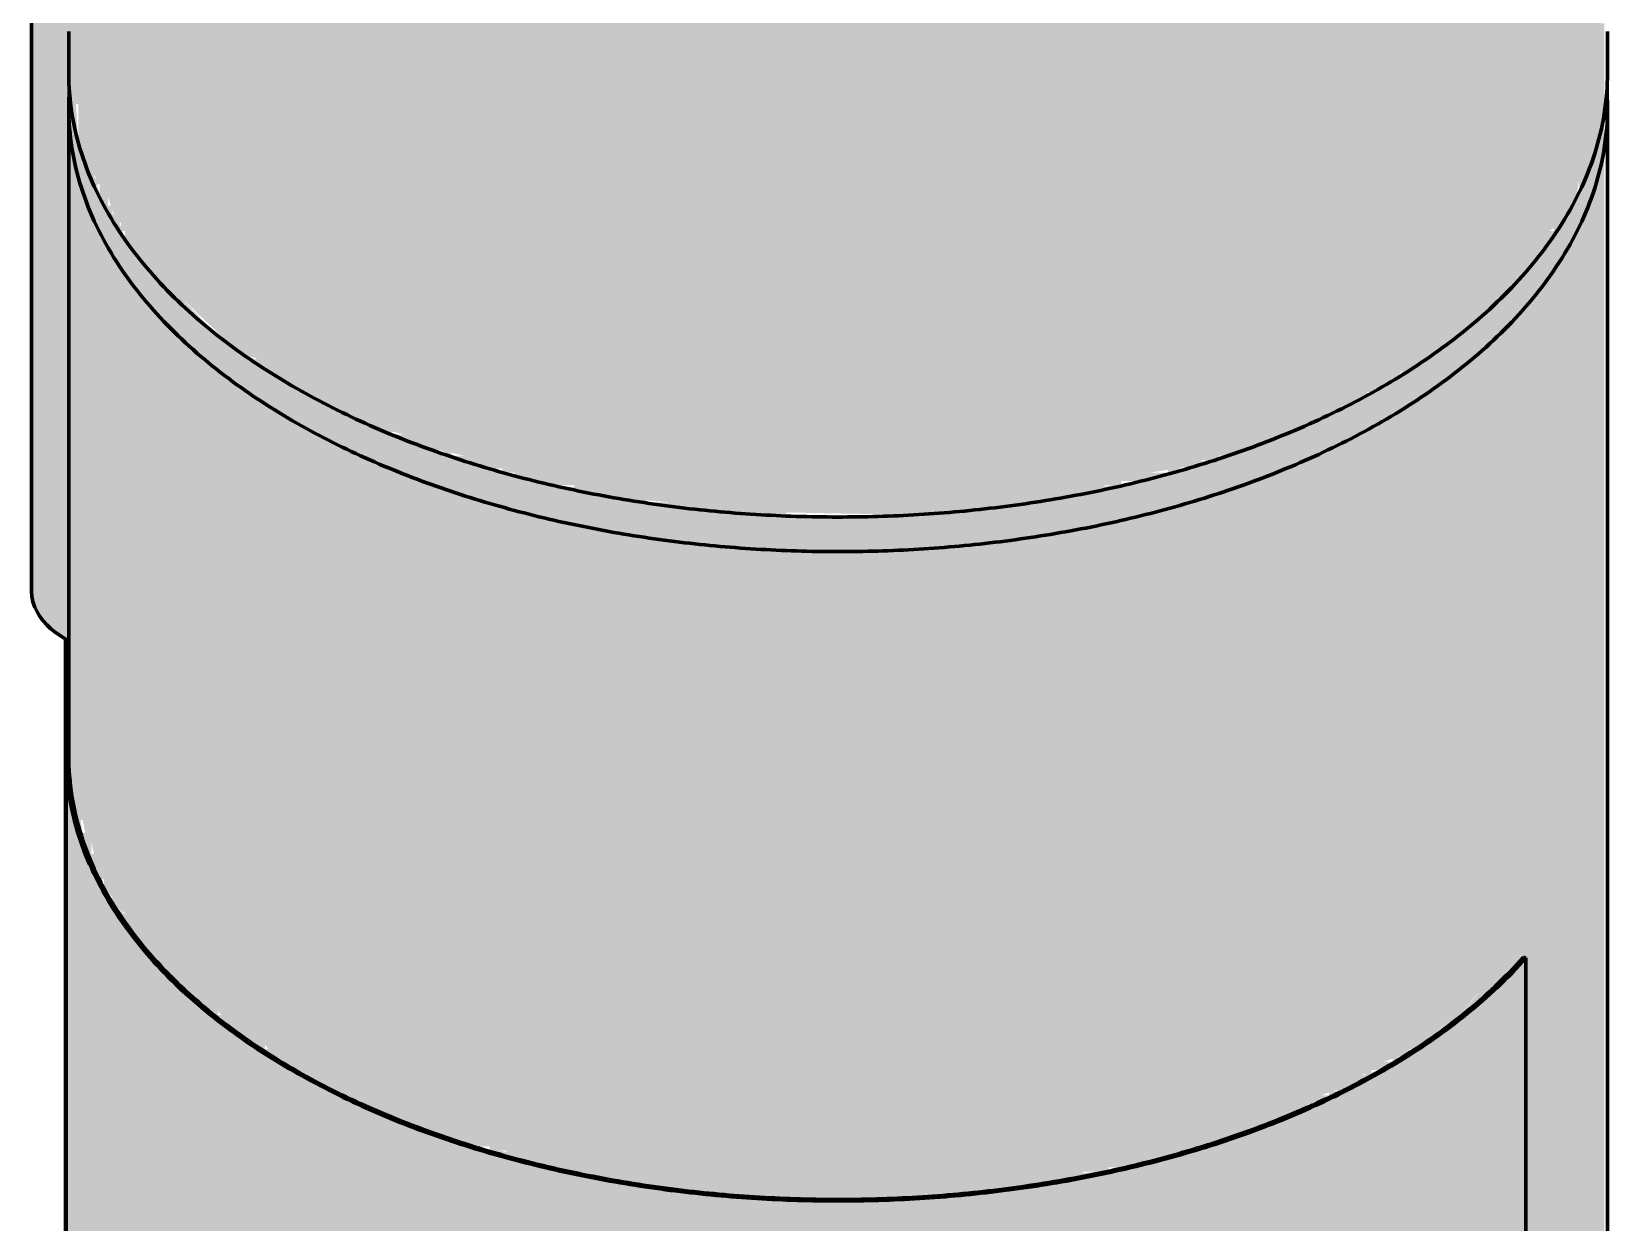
# Model space of a CAD drawing. Header units: millimetres. Extents: x 0 to 420, y 0 to 297.
# Drawn here: x 207.83 to 245.01, y 214.03 to 242.14 of the extents above; entities that cross this region are included whole.
import ezdxf

# ---------------------------------------------------------------- set-up
doc = ezdxf.new("R2010")
doc.units = ezdxf.units.MM
doc.layers.add('01-VISIBLE', color=7, linetype='CONTINUOUS', lineweight=70)
doc.layers.add('13-GRAFICA', color=30, linetype='CONTINUOUS', lineweight=18)

msp = doc.modelspace()

# ---------------------------------------------------------------- hatches: boundary and pattern name
at = {"layer": '13-GRAFICA', "true_color": 0xb21820}
h = msp.add_hatch(color=7, dxfattribs=at)
h.dxf.hatch_style = 1
h.paths.add_polyline_path([(213.338, 249.533), (213.638, 249.633), (215.038, 251.133), (215.238, 251.133), (216.638, 252.633), (216.838, 252.633), (216.838, 252.733), (216.938, 252.733), (218.138, 254.033), (218.338, 254.033), (218.838, 254.633), (220.038, 254.833), (220.038, 253.433), (220.138, 253.433), (220.138, 253.033), (220.238, 253.033), (220.338, 252.433), (220.438, 252.433), (220.438, 252.233), (220.538, 252.233), (220.738, 251.633), (221.038, 251.433), (221.038, 251.233), (221.238, 251.133), (221.238, 250.933), (221.338, 250.933), (221.838, 250.333), (222.038, 250.333), (222.038, 250.233), (222.338, 250.133), (222.438, 249.933), (222.638, 249.933), (222.638, 249.833), (222.838, 249.833), (222.838, 249.733), (223.138, 249.733), (223.138, 249.633), (224.038, 249.633), (224.038, 249.733), (224.338, 249.733), (224.438, 249.533), (225.038, 249.433), (225.038, 249.333), (225.238, 249.333), (225.238, 249.233), (225.738, 249.233), (225.738, 249.133), (226.838, 249.133), (226.838, 249.033), (227.138, 249.033), (227.138, 249.133), (228.038, 249.133), (228.038, 249.233), (228.438, 249.233), (228.438, 249.333), (228.738, 249.333), (228.738, 249.433), (229.038, 249.433), (229.038, 249.533), (229.438, 249.633), (229.538, 249.833), (229.738, 249.833), (229.838, 250.033), (230.038, 250.033), (230.038, 250.233), (230.338, 250.433), (230.438, 250.833), (230.638, 250.833), (230.638, 250.733), (231.038, 250.633), (231.138, 250.433), (231.338, 250.433), (231.438, 250.233), (231.638, 250.233), (231.738, 250.033), (231.938, 250.033), (232.038, 249.833), (232.238, 249.833), (232.238, 249.733), (232.338, 249.733), (232.438, 249.533), (232.638, 249.533), (232.738, 249.333), (232.938, 249.333), (233.138, 249.033), (233.338, 249.033), (233.538, 248.733), (233.738, 248.733), (233.738, 248.633), (233.838, 248.633), (233.938, 248.433), (234.138, 248.433), (234.338, 248.133), (234.538, 248.133), (234.838, 247.733), (235.038, 247.733), (235.338, 247.333), (235.538, 247.333), (235.838, 246.933), (236.038, 246.933), (236.538, 246.333), (236.738, 246.333), (237.338, 245.633), (237.538, 245.633), (237.538, 245.533), (237.638, 245.533), (238.338, 244.733), (238.538, 244.733), (238.538, 244.633), (239.038, 244.633), (239.038, 244.733), (239.438, 244.833), (239.538, 245.033), (240.138, 245.233), (240.238, 245.433), (240.838, 245.633), (240.938, 245.833), (241.538, 246.033), (241.638, 246.233), (242.038, 246.333), (242.138, 246.533), (242.738, 246.733), (242.838, 246.933), (243.038, 246.933), (243.038, 247.033), (243.238, 247.033), (243.238, 247.133), (243.538, 247.133), (243.638, 246.833), (244.038, 246.533), (244.038, 246.233), (244.138, 246.233), (244.138, 245.833), (244.238, 245.833), (244.338, 245.133), (244.438, 245.133), (244.438, 244.833), (244.538, 244.833), (244.538, 244.433), (244.638, 244.433), (244.638, 244.133), (244.738, 244.133), (244.838, 242.333), (244.938, 242.333), (244.938, 240.233), (244.838, 240.233), (244.838, 239.933), (244.738, 239.933), (244.738, 239.633), (244.638, 239.633), (244.638, 239.333), (244.538, 239.333), (244.538, 239.033), (244.438, 239.033), (244.438, 238.633), (244.338, 238.633), (244.238, 238.033), (243.938, 237.833), (243.938, 237.633), (243.638, 237.433), (243.638, 237.233), (243.238, 236.933), (243.238, 236.733), (242.938, 236.533), (242.938, 236.333), (242.538, 236.033), (242.538, 235.833), (242.438, 235.833), (242.338, 235.633), (242.138, 235.633), (241.938, 235.333), (241.738, 235.333), (241.538, 235.033), (241.338, 235.033), (241.138, 234.733), (240.938, 234.733), (240.838, 234.533), (240.638, 234.533), (240.438, 234.233), (240.238, 234.233), (240.238, 234.133), (240.138, 234.133), (240.038, 233.933), (239.838, 233.933), (239.738, 233.733), (239.538, 233.733), (239.538, 233.633), (239.338, 233.633), (239.338, 233.533), (239.138, 233.533), (239.138, 233.433), (238.838, 233.433), (238.838, 233.333), (238.638, 233.333), (238.638, 233.233), (238.438, 233.233), (238.438, 233.133), (238.238, 233.133), (238.238, 233.033), (238.038, 233.033), (238.038, 232.933), (237.738, 232.933), (237.738, 232.833), (237.538, 232.833), (237.538, 232.733), (237.338, 232.733), (237.338, 232.633), (237.138, 232.633), (237.138, 232.533), (236.838, 232.533), (236.838, 232.433), (236.638, 232.433), (236.638, 232.333), (236.438, 232.333), (236.438, 232.233), (236.238, 232.233), (236.238, 232.133), (235.838, 232.133), (235.838, 232.033), (235.438, 232.033), (235.438, 231.933), (234.238, 231.733), (234.238, 231.633), (233.938, 231.633), (233.938, 231.533), (233.538, 231.533), (233.538, 231.433), (233.138, 231.433), (233.138, 231.333), (232.738, 231.333), (232.738, 231.233), (232.338, 231.233), (232.338, 231.133), (230.638, 231.033), (230.638, 230.933), (229.638, 230.933), (229.638, 230.833), (228.738, 230.833), (228.738, 230.733), (223.438, 230.833), (223.438, 230.933), (222.838, 230.933), (222.838, 231.033), (221.738, 231.133), (221.738, 231.233), (221.238, 231.233), (221.238, 231.333), (220.638, 231.333), (220.638, 231.433), (220.138, 231.433), (220.138, 231.533), (219.538, 231.533), (219.538, 231.633), (219.238, 231.633), (219.238, 231.733), (218.938, 231.733), (218.938, 231.833), (218.638, 231.833), (218.638, 231.933), (218.338, 231.933), (218.338, 232.033), (218.038, 232.033), (218.038, 232.133), (217.138, 232.333), (217.138, 232.433), (216.938, 232.433), (216.938, 232.533), (216.638, 232.533), (216.638, 232.633), (215.738, 232.833), (215.738, 232.933), (215.338, 233.033), (215.238, 233.233), (214.638, 233.433), (214.538, 233.633), (213.938, 233.833), (213.838, 234.033), (213.438, 234.133), (213.338, 234.333), (213.138, 234.333), (213.138, 234.433), (212.738, 234.533), (212.638, 234.733), (212.438, 234.733), (212.438, 234.833), (210.238, 236.933), (210.238, 237.133), (210.038, 237.233), (210.038, 237.433), (209.938, 237.433), (209.938, 237.633), (209.838, 237.633), (209.638, 238.233), (209.438, 238.333), (209.438, 238.533), (209.338, 238.533), (209.338, 238.733), (209.238, 238.733), (209.238, 238.933), (209.138, 238.933), (209.138, 239.133), (209.038, 239.133), (209.038, 239.433), (208.938, 239.433), (208.938, 240.433), (208.838, 240.433), (208.838, 241.333), (208.738, 241.333), (208.738, 242.933), (208.838, 242.933), (208.838, 243.233), (208.938, 243.233), (208.938, 243.633), (209.038, 243.633), (209.038, 243.933), (209.138, 243.933), (209.138, 244.333), (209.238, 244.333), (209.238, 244.633), (209.338, 244.633), (209.438, 245.333), (209.538, 245.333), (209.538, 245.533), (210.038, 245.933), (210.038, 246.133), (210.638, 246.633), (210.638, 246.833), (211.138, 247.233), (211.138, 247.433), (211.238, 247.433), (211.838, 248.133), (212.038, 248.133)])
at = {"layer": '13-GRAFICA', "true_color": 0x202020}
h = msp.add_hatch(color=7, dxfattribs=at)
h.dxf.hatch_style = 1
h.paths.add_polyline_path([(207.838, 228.633), (207.838, 243.933), (207.938, 243.933), (207.938, 244.133), (208.138, 244.233), (208.138, 244.433), (208.638, 244.733), (208.638, 243.333), (208.738, 243.333), (208.738, 243.133), (208.838, 243.133), (208.838, 242.933), (208.738, 242.933), (208.738, 241.333), (208.838, 241.333), (208.838, 241.133), (208.738, 241.133), (208.738, 227.833), (208.338, 227.933), (208.338, 228.033), (208.038, 228.233), (207.938, 228.633)])
at = {"layer": '13-GRAFICA', "true_color": 0xb21820}
h = msp.add_hatch(color=7, dxfattribs=at)
h.dxf.hatch_style = 1
h.paths.add_polyline_path([(208.738, 241.133), (208.838, 241.133), (208.938, 239.433), (209.038, 239.433), (209.038, 239.133), (209.138, 239.133), (209.138, 238.933), (209.238, 238.933), (209.438, 238.333), (209.638, 238.233), (209.638, 238.033), (209.738, 238.033), (209.738, 237.833), (209.838, 237.833), (210.038, 237.233), (210.238, 237.133), (210.238, 236.933), (210.338, 236.933), (212.438, 234.733), (212.638, 234.733), (212.738, 234.533), (213.338, 234.333), (213.438, 234.133), (213.838, 234.033), (213.938, 233.833), (214.538, 233.633), (214.638, 233.433), (215.238, 233.233), (215.338, 233.033), (215.538, 233.033), (215.538, 232.933), (215.738, 232.933), (215.738, 232.833), (216.038, 232.833), (216.038, 232.733), (216.338, 232.733), (216.338, 232.633), (216.638, 232.633), (216.638, 232.533), (216.938, 232.533), (216.938, 232.433), (217.138, 232.433), (217.138, 232.333), (217.438, 232.333), (217.438, 232.233), (217.738, 232.233), (217.738, 232.133), (218.038, 232.133), (218.038, 232.033), (218.338, 232.033), (218.338, 231.933), (218.638, 231.933), (218.638, 231.833), (219.538, 231.633), (219.538, 231.533), (220.138, 231.533), (220.138, 231.433), (221.238, 231.333), (221.238, 231.233), (221.738, 231.233), (221.738, 231.133), (222.338, 231.133), (222.338, 231.033), (222.838, 231.033), (222.838, 230.933), (223.438, 230.933), (223.438, 230.833), (225.638, 230.833), (225.638, 230.733), (228.738, 230.733), (228.738, 230.833), (229.638, 230.833), (229.638, 230.933), (230.638, 230.933), (230.638, 231.033), (232.338, 231.133), (232.338, 231.233), (232.738, 231.233), (232.738, 231.333), (233.938, 231.533), (233.938, 231.633), (234.238, 231.633), (234.238, 231.733), (234.638, 231.733), (234.638, 231.833), (235.038, 231.833), (235.038, 231.933), (236.238, 232.133), (236.238, 232.233), (236.438, 232.233), (236.438, 232.333), (236.638, 232.333), (236.638, 232.433), (236.838, 232.433), (236.838, 232.533), (237.138, 232.533), (237.138, 232.633), (237.338, 232.633), (237.338, 232.733), (237.538, 232.733), (237.538, 232.833), (237.738, 232.833), (237.738, 232.933), (238.038, 232.933), (238.038, 233.033), (238.238, 233.033), (238.238, 233.133), (238.438, 233.133), (238.438, 233.233), (238.638, 233.233), (238.638, 233.333), (238.838, 233.333), (238.838, 233.433), (239.138, 233.433), (239.138, 233.533), (239.738, 233.733), (239.838, 233.933), (240.038, 233.933), (240.238, 234.233), (240.438, 234.233), (240.638, 234.533), (240.838, 234.533), (240.938, 234.733), (241.138, 234.733), (241.338, 235.033), (241.538, 235.033), (241.738, 235.333), (241.938, 235.333), (242.138, 235.633), (242.338, 235.633), (242.338, 235.733), (242.538, 235.833), (242.538, 236.033), (242.938, 236.333), (242.938, 236.533), (243.238, 236.733), (243.238, 236.933), (243.638, 237.233), (243.638, 237.433), (243.738, 237.433), (243.738, 237.533), (243.938, 237.633), (243.938, 237.833), (244.238, 238.033), (244.238, 238.333), (244.338, 238.333), (244.338, 238.633), (244.438, 238.633), (244.438, 239.033), (244.538, 239.033), (244.538, 239.333), (244.638, 239.333), (244.638, 239.633), (244.738, 239.633), (244.738, 239.933), (244.838, 239.933), (244.838, 240.233), (244.938, 240.233), (244.938, 205.533), (244.838, 205.533), (244.838, 205.233), (244.738, 205.233), (244.738, 204.933), (244.638, 204.933), (244.638, 204.633), (244.538, 204.633), (244.538, 204.333), (244.438, 204.333), (244.238, 203.433), (244.138, 203.433), (244.138, 203.333), (243.938, 203.233), (243.938, 203.033), (243.538, 202.733), (243.538, 202.533), (243.238, 202.333), (243.138, 202.033), (243.038, 202.033), (243.038, 220.233), (242.738, 220.133), (242.238, 219.533), (242.038, 219.533), (242.038, 219.433), (241.938, 219.433), (241.438, 218.833), (241.238, 218.833), (240.738, 218.233), (240.538, 218.233), (240.538, 218.133), (240.338, 218.133), (240.338, 218.033), (239.738, 217.833), (239.638, 217.633), (239.438, 217.633), (239.438, 217.533), (239.238, 217.533), (239.238, 217.433), (239.038, 217.433), (239.038, 217.333), (238.838, 217.333), (238.838, 217.233), (238.238, 217.033), (238.138, 216.833), (237.938, 216.833), (237.938, 216.733), (237.738, 216.733), (237.738, 216.633), (237.538, 216.633), (237.538, 216.533), (237.238, 216.533), (237.238, 216.433), (236.938, 216.433), (236.938, 216.333), (236.638, 216.333), (236.638, 216.233), (236.338, 216.233), (236.338, 216.133), (236.038, 216.133), (236.038, 216.033), (235.638, 216.033), (235.638, 215.933), (235.338, 215.933), (235.338, 215.833), (235.038, 215.833), (235.038, 215.733), (234.738, 215.733), (234.738, 215.633), (234.438, 215.633), (234.438, 215.533), (234.138, 215.533), (234.138, 215.433), (233.838, 215.433), (233.838, 215.333), (233.238, 215.333), (233.238, 215.233), (232.638, 215.233), (232.638, 215.133), (232.038, 215.133), (232.038, 215.033), (231.438, 215.033), (231.438, 214.933), (230.738, 214.933), (230.738, 214.833), (230.138, 214.833), (230.138, 214.733), (228.738, 214.733), (228.738, 214.633), (224.838, 214.633), (224.838, 214.733), (223.938, 214.733), (223.938, 214.833), (221.338, 215.033), (221.338, 215.133), (220.938, 215.133), (220.938, 215.233), (220.538, 215.233), (220.538, 215.333), (220.138, 215.333), (220.138, 215.433), (219.738, 215.433), (219.738, 215.533), (219.438, 215.533), (219.438, 215.633), (219.038, 215.633), (219.038, 215.733), (218.638, 215.733), (218.638, 215.833), (218.238, 215.833), (218.238, 215.933), (217.938, 215.933), (217.938, 216.033), (217.238, 216.133), (217.238, 216.233), (217.038, 216.233), (217.038, 216.333), (216.838, 216.333), (216.838, 216.433), (216.538, 216.433), (216.538, 216.533), (216.338, 216.533), (216.338, 216.633), (216.138, 216.633), (216.138, 216.733), (215.938, 216.733), (215.938, 216.833), (215.738, 216.833), (215.738, 216.933), (215.438, 216.933), (215.438, 217.033), (215.238, 217.033), (215.238, 217.133), (215.038, 217.133), (215.038, 217.233), (214.838, 217.233), (214.838, 217.333), (214.638, 217.333), (214.638, 217.433), (214.338, 217.433), (214.338, 217.533), (213.938, 217.633), (213.738, 217.933), (213.538, 217.933), (213.338, 218.233), (213.138, 218.233), (213.038, 218.433), (212.838, 218.433), (212.638, 218.733), (212.438, 218.733), (212.238, 219.033), (212.038, 219.033), (211.838, 219.333), (211.638, 219.333), (211.538, 219.533), (211.338, 219.533), (211.338, 219.733), (210.938, 220.033), (210.938, 220.233), (210.538, 220.533), (210.538, 220.733), (210.138, 221.033), (210.138, 221.233), (210.038, 221.233), (210.038, 221.333), (209.738, 221.533), (209.738, 221.733), (209.538, 221.833), (209.538, 222.133), (209.438, 222.133), (209.238, 223.033), (209.138, 223.033), (209.038, 223.533), (208.938, 223.533), (208.938, 223.833), (208.838, 223.833), (208.838, 225.433), (208.738, 225.433)])
at = {"layer": '13-GRAFICA', "true_color": 0x202020}
h = msp.add_hatch(color=7, dxfattribs=at)
h.dxf.hatch_style = 1
h.paths.add_polyline_path([(208.738, 227.833), (208.738, 208.333), (208.638, 208.333), (208.638, 227.833)])
at = {"layer": '13-GRAFICA', "true_color": 0xffffff}
h = msp.add_hatch(color=7, dxfattribs=at)
h.dxf.hatch_style = 1
h.paths.add_polyline_path([(208.738, 225.433), (208.838, 225.433), (208.838, 223.833), (208.938, 223.833), (209.038, 223.233), (209.138, 223.233), (209.138, 223.033), (209.238, 223.033), (209.238, 222.733), (209.338, 222.733), (209.538, 221.833), (209.638, 221.833), (209.738, 221.533), (210.138, 221.233), (210.138, 221.033), (210.538, 220.733), (210.538, 220.533), (210.938, 220.233), (210.938, 220.033), (211.338, 219.733), (211.338, 219.533), (211.538, 219.533), (211.638, 219.333), (211.838, 219.333), (212.038, 219.033), (212.238, 219.033), (212.238, 218.933), (212.338, 218.933), (212.438, 218.733), (212.638, 218.733), (212.838, 218.433), (213.038, 218.433), (213.138, 218.233), (213.338, 218.233), (213.338, 218.133), (213.438, 218.133), (213.538, 217.933), (213.738, 217.933), (213.938, 217.633), (214.138, 217.633), (214.138, 217.533), (214.338, 217.533), (214.338, 217.433), (214.638, 217.433), (214.638, 217.333), (214.838, 217.333), (214.838, 217.233), (215.038, 217.233), (215.038, 217.133), (215.238, 217.133), (215.238, 217.033), (215.438, 217.033), (215.438, 216.933), (215.738, 216.933), (215.738, 216.833), (215.938, 216.833), (215.938, 216.733), (216.138, 216.733), (216.138, 216.633), (216.338, 216.633), (216.338, 216.533), (216.538, 216.533), (216.538, 216.433), (216.838, 216.433), (216.838, 216.333), (217.038, 216.333), (217.038, 216.233), (217.238, 216.233), (217.238, 216.133), (217.938, 216.033), (217.938, 215.933), (218.238, 215.933), (218.238, 215.833), (219.438, 215.633), (219.438, 215.533), (219.738, 215.533), (219.738, 215.433), (220.138, 215.433), (220.138, 215.333), (220.538, 215.333), (220.538, 215.233), (220.938, 215.233), (220.938, 215.133), (221.338, 215.133), (221.338, 215.033), (223.938, 214.833), (223.938, 214.733), (224.838, 214.733), (224.838, 214.633), (228.738, 214.633), (228.738, 214.733), (230.138, 214.733), (230.138, 214.833), (230.738, 214.833), (230.738, 214.933), (231.438, 214.933), (231.438, 215.033), (232.038, 215.033), (232.038, 215.133), (233.838, 215.333), (233.838, 215.433), (234.138, 215.433), (234.138, 215.533), (234.438, 215.533), (234.438, 215.633), (234.738, 215.633), (234.738, 215.733), (235.038, 215.733), (235.038, 215.833), (235.338, 215.833), (235.338, 215.933), (235.638, 215.933), (235.638, 216.033), (236.038, 216.033), (236.038, 216.133), (236.338, 216.133), (236.338, 216.233), (236.638, 216.233), (236.638, 216.333), (236.938, 216.333), (236.938, 216.433), (237.238, 216.433), (237.238, 216.533), (237.538, 216.533), (237.538, 216.633), (238.138, 216.833), (238.238, 217.033), (238.438, 217.033), (238.438, 217.133), (238.638, 217.133), (238.638, 217.233), (238.838, 217.233), (238.838, 217.333), (239.038, 217.333), (239.038, 217.433), (239.638, 217.633), (239.738, 217.833), (239.938, 217.833), (239.938, 217.933), (240.138, 217.933), (240.138, 218.033), (240.738, 218.233), (240.738, 218.333), (240.838, 218.333), (241.238, 218.833), (241.438, 218.833), (242.038, 219.533), (242.238, 219.533), (242.738, 220.133), (243.038, 220.233), (243.038, 201.733), (242.938, 201.733), (242.538, 201.233), (242.338, 201.233), (241.838, 200.633), (241.638, 200.633), (241.138, 200.033), (240.938, 200.033), (240.638, 199.633), (240.438, 199.633), (240.438, 199.533), (240.238, 199.533), (240.238, 199.433), (240.038, 199.433), (240.038, 199.333), (239.838, 199.333), (239.838, 199.233), (239.238, 199.033), (239.138, 198.833), (238.938, 198.833), (238.938, 198.733), (238.738, 198.733), (238.738, 198.633), (238.538, 198.633), (238.538, 198.533), (238.338, 198.533), (238.338, 198.433), (237.738, 198.233), (237.638, 198.033), (237.338, 198.033), (237.338, 197.933), (237.038, 197.933), (237.038, 197.833), (236.738, 197.833), (236.738, 197.733), (236.338, 197.733), (236.338, 197.633), (236.038, 197.633), (236.038, 197.533), (235.738, 197.533), (235.738, 197.433), (235.438, 197.433), (235.438, 197.333), (235.138, 197.333), (235.138, 197.233), (234.838, 197.233), (234.838, 197.133), (234.538, 197.133), (234.538, 197.033), (234.238, 197.033), (234.238, 196.933), (233.938, 196.933), (233.938, 196.833), (233.338, 196.833), (233.338, 196.733), (232.738, 196.733), (232.738, 196.633), (232.138, 196.633), (232.138, 196.533), (231.538, 196.533), (231.538, 196.433), (230.938, 196.433), (230.938, 196.333), (230.338, 196.333), (230.338, 196.233), (229.638, 196.233), (229.638, 196.133), (224.638, 196.133), (224.638, 196.233), (222.838, 196.333), (222.838, 196.433), (222.038, 196.433), (222.038, 196.533), (221.138, 196.533), (221.138, 196.633), (220.838, 196.633), (220.838, 196.733), (220.438, 196.733), (220.438, 196.833), (220.038, 196.833), (220.038, 196.933), (219.638, 196.933), (219.638, 197.033), (219.338, 197.033), (219.338, 197.133), (218.938, 197.133), (218.938, 197.233), (218.538, 197.233), (218.538, 197.333), (218.138, 197.333), (218.138, 197.433), (217.838, 197.433), (217.838, 197.533), (217.138, 197.633), (217.138, 197.733), (216.938, 197.733), (216.938, 197.833), (216.738, 197.833), (216.738, 197.933), (216.538, 197.933), (216.538, 198.033), (216.338, 198.033), (216.338, 198.133), (216.038, 198.133), (216.038, 198.233), (215.838, 198.233), (215.838, 198.333), (215.638, 198.333), (215.638, 198.433), (215.438, 198.433), (215.438, 198.533), (215.238, 198.533), (215.238, 198.633), (214.938, 198.633), (214.938, 198.733), (214.738, 198.733), (214.738, 198.833), (214.538, 198.833), (214.538, 198.933), (214.338, 198.933), (214.338, 199.033), (213.738, 199.233), (213.538, 199.533), (213.338, 199.533), (213.338, 199.633), (213.238, 199.633), (213.138, 199.833), (212.938, 199.833), (212.738, 200.133), (212.538, 200.133), (212.538, 200.233), (212.238, 200.333), (212.038, 200.633), (211.838, 200.633), (211.638, 200.933), (211.438, 200.933), (211.438, 201.033), (211.038, 201.333), (211.038, 201.533), (210.738, 201.733), (210.738, 201.933), (210.138, 202.433), (210.138, 202.633), (209.938, 202.733), (209.938, 202.933), (209.838, 202.933), (209.838, 203.033), (209.538, 203.233), (209.538, 203.433), (209.438, 203.433), (209.438, 203.733), (209.338, 203.733), (209.238, 204.333), (209.138, 204.333), (209.138, 204.533), (209.038, 204.533), (209.038, 204.733), (208.938, 204.733), (208.938, 205.233), (208.838, 205.233), (208.838, 205.533), (208.738, 205.533)])

# ---------------------------------------------------------------- linework, layer by layer
at = {"layer": '01-VISIBLE'}
for p, q in [((207.831, 228.934), (207.831, 243.631)), ((208.709, 241.163), (208.709, 242.143)), ((245.009, 241.163), (245.009, 242.143)), ((208.709, 225.056), (208.709, 240.346)), ((245.009, 205.811), (245.009, 240.346)), ((208.631, 208.522), (208.631, 227.803)), ((208.649, 206.664), (208.649, 225.056)), ((243.031, 220.299), (243.084, 220.283)), ((243.084, 201.891), (243.084, 220.283))]:
    msp.add_line(p, q, dxfattribs=at)
for points in [[(208.709, 241.163), (208.71, 241.042), (208.714, 240.922), (208.72, 240.802), (208.728, 240.682), (208.739, 240.562), (208.752, 240.442), (208.767, 240.323), (208.785, 240.204), (208.805, 240.085), (208.827, 239.967), (208.852, 239.849), (208.879, 239.732), (208.908, 239.615), (208.939, 239.499), (208.973, 239.383), (209.008, 239.268), (209.046, 239.154), (209.085, 239.04), (209.127, 238.927), (209.17, 238.815), (209.216, 238.703), (209.263, 238.593), (209.312, 238.483), (209.363, 238.374), (209.416, 238.266), (209.471, 238.158), (209.527, 238.052), (209.585, 237.947), (209.644, 237.842), (209.706, 237.738), (209.768, 237.635), (209.832, 237.533), (209.898, 237.433), (209.965, 237.333), (210.033, 237.233), (210.103, 237.135), (210.174, 237.038), (210.246, 236.942), (210.32, 236.847), (210.395, 236.752), (210.471, 236.659), (210.548, 236.567), (210.626, 236.475), (210.705, 236.385), (210.786, 236.295), (210.867, 236.207), (210.95, 236.119), (211.033, 236.032), (211.118, 235.946), (211.203, 235.861), (211.289, 235.777), (211.376, 235.694), (211.464, 235.612), (211.553, 235.531), (211.643, 235.451), (211.733, 235.371), (211.824, 235.293), (211.916, 235.215), (212.009, 235.138), (212.102, 235.062), (212.196, 234.987), (212.291, 234.913), (212.386, 234.839), (212.482, 234.767), (212.579, 234.695), (212.676, 234.624), (212.774, 234.554), (212.872, 234.484), (212.971, 234.416), (213.071, 234.348), (213.171, 234.281), (213.272, 234.215), (213.373, 234.15), (213.474, 234.085), (213.576, 234.021), (213.679, 233.958), (213.782, 233.896), (213.885, 233.835), (213.989, 233.774), (214.093, 233.714), (214.198, 233.654), (214.303, 233.596), (214.409, 233.538), (214.515, 233.481), (214.621, 233.424), (214.728, 233.368), (214.835, 233.313), (214.942, 233.259), (215.05, 233.205), (215.158, 233.152), (215.266, 233.1), (215.375, 233.048), (215.484, 232.997), (215.593, 232.947), (215.703, 232.897), (215.813, 232.848), (215.923, 232.8), (216.034, 232.752), (216.144, 232.705), (216.255, 232.658), (216.367, 232.612), (216.478, 232.567), (216.59, 232.522), (216.702, 232.478), (216.814, 232.435), (216.927, 232.392), (217.039, 232.35), (217.152, 232.308), (217.266, 232.267), (217.379, 232.227), (217.492, 232.187), (217.606, 232.148), (217.72, 232.109), (217.834, 232.071), (217.949, 232.033), (218.063, 231.997), (218.178, 231.96), (218.293, 231.924), (218.408, 231.889), (218.523, 231.854), (218.639, 231.82), (218.754, 231.787), (218.87, 231.754), (218.986, 231.721), (219.102, 231.689), (219.218, 231.658), (219.335, 231.627), (219.451, 231.596), (219.568, 231.567), (219.684, 231.537), (219.801, 231.509), (219.918, 231.48), (220.035, 231.453), (220.153, 231.425), (220.27, 231.399), (220.388, 231.373), (220.505, 231.347), (220.623, 231.322), (220.741, 231.297), (220.859, 231.273), (220.977, 231.249), (221.095, 231.226), (221.213, 231.204), (221.331, 231.182), (221.45, 231.16), (221.568, 231.139), (221.687, 231.118), (221.806, 231.098), (221.924, 231.079), (222.043, 231.059), (222.162, 231.041), (222.281, 231.023), (222.4, 231.005), (222.519, 230.988), (222.638, 230.971), (222.758, 230.955), (222.877, 230.939), (222.996, 230.924), (223.116, 230.909), (223.235, 230.895), (223.355, 230.881), (223.475, 230.868), (223.594, 230.855), (223.714, 230.842), (223.834, 230.83), (223.954, 230.819), (224.073, 230.808), (224.193, 230.798), (224.313, 230.787), (224.433, 230.778), (224.553, 230.769), (224.673, 230.76), (224.793, 230.752), (224.914, 230.744), (225.034, 230.737), (225.154, 230.73), (225.274, 230.724), (225.394, 230.718), (225.515, 230.713), (225.635, 230.708), (225.755, 230.703), (225.875, 230.699), (225.996, 230.696), (226.116, 230.693), (226.236, 230.69), (226.357, 230.688), (226.477, 230.686), (226.598, 230.685), (226.718, 230.684), (226.838, 230.684), (226.959, 230.684), (227.079, 230.685), (227.199, 230.686), (227.32, 230.687), (227.44, 230.689), (227.56, 230.692), (227.681, 230.695), (227.801, 230.698), (227.921, 230.702), (228.042, 230.706), (228.162, 230.711), (228.282, 230.716), (228.402, 230.722), (228.523, 230.728), (228.643, 230.735), (228.763, 230.742), (228.883, 230.749), (229.003, 230.757), (229.123, 230.766), (229.243, 230.775), (229.363, 230.784), (229.483, 230.794), (229.603, 230.804), (229.723, 230.815), (229.843, 230.826), (229.963, 230.838), (230.082, 230.85), (230.202, 230.863), (230.322, 230.876), (230.441, 230.89), (230.561, 230.904), (230.68, 230.919), (230.8, 230.934), (230.919, 230.949), (231.038, 230.966), (231.158, 230.982), (231.277, 230.999), (231.396, 231.017), (231.515, 231.035), (231.634, 231.053), (231.753, 231.072), (231.871, 231.091), (231.99, 231.111), (232.109, 231.132), (232.227, 231.153), (232.346, 231.174), (232.464, 231.196), (232.582, 231.219), (232.701, 231.241), (232.819, 231.265), (232.937, 231.289), (233.054, 231.313), (233.172, 231.338), (233.29, 231.364), (233.407, 231.39), (233.525, 231.416), (233.642, 231.443), (233.759, 231.471), (233.876, 231.499), (233.993, 231.527), (234.11, 231.556), (234.227, 231.586), (234.343, 231.616), (234.46, 231.647), (234.576, 231.678), (234.692, 231.71), (234.808, 231.742), (234.924, 231.775), (235.039, 231.809), (235.155, 231.843), (235.27, 231.877), (235.385, 231.912), (235.5, 231.948), (235.615, 231.984), (235.73, 232.021), (235.844, 232.058), (235.958, 232.096), (236.072, 232.134), (236.186, 232.173), (236.3, 232.213), (236.413, 232.253), (236.527, 232.294), (236.64, 232.336), (236.752, 232.378), (236.865, 232.42), (236.977, 232.463), (237.089, 232.507), (237.201, 232.552), (237.313, 232.597), (237.424, 232.642), (237.535, 232.689), (237.646, 232.736), (237.757, 232.783), (237.867, 232.831), (237.977, 232.88), (238.087, 232.93), (238.196, 232.98), (238.305, 233.031), (238.414, 233.082), (238.523, 233.134), (238.631, 233.187), (238.739, 233.24), (238.846, 233.295), (238.953, 233.349), (239.06, 233.405), (239.167, 233.461), (239.273, 233.518), (239.378, 233.576), (239.484, 233.634), (239.588, 233.693), (239.693, 233.753)], [(239.693, 233.753), (239.797, 233.814), (239.901, 233.875), (240.005, 233.938), (240.108, 234.001), (240.211, 234.065), (240.313, 234.129), (240.415, 234.195), (240.516, 234.261), (240.616, 234.328), (240.717, 234.396), (240.816, 234.464), (240.915, 234.533), (241.014, 234.604), (241.111, 234.675), (241.209, 234.747), (241.305, 234.819), (241.401, 234.893), (241.497, 234.967), (241.591, 235.042), (241.685, 235.118), (241.778, 235.195), (241.871, 235.273), (241.963, 235.352), (242.054, 235.431), (242.144, 235.512), (242.233, 235.593), (242.322, 235.676), (242.409, 235.759), (242.496, 235.843), (242.582, 235.928), (242.667, 236.014), (242.751, 236.101), (242.834, 236.189), (242.916, 236.278), (242.997, 236.368), (243.077, 236.458), (243.156, 236.55), (243.233, 236.643), (243.31, 236.736), (243.385, 236.831), (243.459, 236.926), (243.532, 237.023), (243.604, 237.12), (243.674, 237.219), (243.743, 237.318), (243.81, 237.418), (243.877, 237.519), (243.941, 237.622), (244.004, 237.725), (244.066, 237.829), (244.126, 237.934), (244.184, 238.04), (244.241, 238.146), (244.296, 238.254), (244.349, 238.363), (244.4, 238.472), (244.45, 238.582), (244.498, 238.693), (244.544, 238.805), (244.587, 238.918), (244.629, 239.031), (244.669, 239.145), (244.707, 239.26), (244.743, 239.376), (244.777, 239.492), (244.808, 239.608), (244.837, 239.726), (244.864, 239.843), (244.889, 239.962), (244.912, 240.081), (244.932, 240.2), (244.95, 240.319), (244.966, 240.439), (244.979, 240.559), (244.99, 240.68), (244.998, 240.8), (245.004, 240.921), (245.008, 241.042), (245.009, 241.163)], [(208.723, 240.755), (208.718, 240.687), (208.715, 240.619), (208.712, 240.551), (208.71, 240.482), (208.709, 240.414), (208.709, 240.346)], [(245.009, 240.346), (245.009, 240.414), (245.007, 240.482), (245.005, 240.551), (245.003, 240.619), (244.999, 240.687), (244.995, 240.755)], [(208.709, 240.346), (208.71, 240.226), (208.714, 240.106), (208.72, 239.985), (208.728, 239.865), (208.739, 239.745), (208.752, 239.626), (208.767, 239.506), (208.785, 239.387), (208.805, 239.269), (208.827, 239.15), (208.852, 239.033), (208.879, 238.915), (208.908, 238.798), (208.939, 238.682), (208.973, 238.567), (209.008, 238.452), (209.046, 238.337), (209.085, 238.224), (209.127, 238.111), (209.17, 237.998), (209.216, 237.887), (209.263, 237.776), (209.312, 237.666), (209.363, 237.557), (209.416, 237.449), (209.471, 237.342), (209.527, 237.236), (209.585, 237.13), (209.644, 237.025), (209.706, 236.922), (209.768, 236.819), (209.832, 236.717), (209.898, 236.616), (209.965, 236.516), (210.033, 236.417), (210.103, 236.319), (210.174, 236.222), (210.246, 236.126), (210.32, 236.03), (210.395, 235.936), (210.471, 235.843), (210.548, 235.75), (210.626, 235.659), (210.705, 235.568), (210.786, 235.479), (210.867, 235.39), (210.95, 235.302), (211.033, 235.216), (211.118, 235.13), (211.203, 235.045), (211.289, 234.961), (211.376, 234.878), (211.464, 234.796), (211.553, 234.714), (211.643, 234.634), (211.733, 234.555), (211.824, 234.476), (211.916, 234.398), (212.009, 234.321), (212.102, 234.245), (212.196, 234.17), (212.291, 234.096), (212.386, 234.023), (212.482, 233.95), (212.579, 233.878), (212.676, 233.807), (212.774, 233.737), (212.872, 233.668), (212.971, 233.599), (213.071, 233.532), (213.171, 233.465), (213.272, 233.399), (213.373, 233.333), (213.474, 233.269), (213.576, 233.205), (213.679, 233.142), (213.782, 233.08), (213.885, 233.018), (213.989, 232.957), (214.093, 232.897), (214.198, 232.838), (214.303, 232.779), (214.409, 232.721), (214.515, 232.664), (214.621, 232.608), (214.728, 232.552), (214.835, 232.497), (214.942, 232.442), (215.05, 232.389), (215.158, 232.336), (215.266, 232.283), (215.375, 232.232), (215.484, 232.181), (215.593, 232.13), (215.703, 232.081), (215.813, 232.032), (215.923, 231.983), (216.034, 231.935), (216.144, 231.888), (216.255, 231.842), (216.367, 231.796), (216.478, 231.751), (216.59, 231.706), (216.702, 231.662), (216.814, 231.618), (216.927, 231.576), (217.039, 231.533), (217.152, 231.492), (217.266, 231.451), (217.379, 231.41), (217.492, 231.371), (217.606, 231.331), (217.72, 231.293), (217.834, 231.255), (217.949, 231.217), (218.063, 231.18), (218.178, 231.144), (218.293, 231.108), (218.408, 231.073), (218.523, 231.038), (218.639, 231.004), (218.754, 230.97), (218.87, 230.937), (218.986, 230.905), (219.102, 230.873), (219.218, 230.841), (219.335, 230.81), (219.451, 230.78), (219.568, 230.75), (219.684, 230.721), (219.801, 230.692), (219.918, 230.664), (220.035, 230.636), (220.153, 230.609), (220.27, 230.582), (220.388, 230.556), (220.505, 230.53), (220.623, 230.505), (220.741, 230.481), (220.859, 230.457), (220.977, 230.433), (221.095, 230.41), (221.213, 230.387), (221.331, 230.365), (221.45, 230.344), (221.568, 230.322), (221.687, 230.302), (221.806, 230.282), (221.924, 230.262), (222.043, 230.243), (222.162, 230.224), (222.281, 230.206), (222.4, 230.189), (222.519, 230.171), (222.638, 230.155), (222.758, 230.138), (222.877, 230.123), (222.996, 230.107), (223.116, 230.093), (223.235, 230.078), (223.355, 230.065), (223.475, 230.051), (223.594, 230.038), (223.714, 230.026), (223.834, 230.014), (223.954, 230.003), (224.073, 229.992), (224.193, 229.981), (224.313, 229.971), (224.433, 229.961), (224.553, 229.952), (224.673, 229.944), (224.793, 229.935), (224.914, 229.928), (225.034, 229.921), (225.154, 229.914), (225.274, 229.907), (225.394, 229.902), (225.515, 229.896), (225.635, 229.891), (225.755, 229.887), (225.875, 229.883), (225.996, 229.879), (226.116, 229.876), (226.236, 229.874), (226.357, 229.871), (226.477, 229.87), (226.598, 229.868), (226.718, 229.868), (226.838, 229.867), (226.959, 229.868), (227.079, 229.868), (227.199, 229.869), (227.32, 229.871), (227.44, 229.873), (227.56, 229.875), (227.681, 229.878), (227.801, 229.882), (227.921, 229.885), (228.042, 229.89), (228.162, 229.894), (228.282, 229.9), (228.402, 229.905), (228.523, 229.912), (228.643, 229.918), (228.763, 229.925), (228.883, 229.933), (229.003, 229.941), (229.123, 229.949), (229.243, 229.958), (229.363, 229.968), (229.483, 229.978), (229.603, 229.988), (229.723, 229.999), (229.843, 230.01), (229.963, 230.022), (230.082, 230.034), (230.202, 230.047), (230.322, 230.06), (230.441, 230.074), (230.561, 230.088), (230.68, 230.102), (230.8, 230.117), (230.919, 230.133), (231.038, 230.149), (231.158, 230.166), (231.277, 230.183), (231.396, 230.2), (231.515, 230.218), (231.634, 230.237), (231.753, 230.255), (231.871, 230.275), (231.99, 230.295), (232.109, 230.315), (232.227, 230.336), (232.346, 230.358), (232.464, 230.38), (232.582, 230.402), (232.701, 230.425), (232.819, 230.448), (232.937, 230.472), (233.054, 230.497), (233.172, 230.522), (233.29, 230.547), (233.407, 230.573), (233.525, 230.6), (233.642, 230.627), (233.759, 230.654), (233.876, 230.682), (233.993, 230.711), (234.11, 230.74), (234.227, 230.77), (234.343, 230.8), (234.46, 230.831), (234.576, 230.862), (234.692, 230.894), (234.808, 230.926), (234.924, 230.959), (235.039, 230.992), (235.155, 231.026), (235.27, 231.061), (235.385, 231.096), (235.5, 231.131), (235.615, 231.167), (235.73, 231.204), (235.844, 231.242), (235.958, 231.279), (236.072, 231.318), (236.186, 231.357), (236.3, 231.397), (236.413, 231.437), (236.527, 231.478), (236.64, 231.519), (236.752, 231.561), (236.865, 231.604), (236.977, 231.647), (237.089, 231.691), (237.201, 231.735), (237.313, 231.78), (237.424, 231.826), (237.535, 231.872), (237.646, 231.919), (237.757, 231.967), (237.867, 232.015), (237.977, 232.064), (238.087, 232.113), (238.196, 232.163), (238.305, 232.214), (238.414, 232.266), (238.523, 232.318), (238.631, 232.37), (238.739, 232.424), (238.846, 232.478), (238.953, 232.533), (239.06, 232.588), (239.167, 232.645), (239.273, 232.702), (239.378, 232.759), (239.484, 232.818), (239.588, 232.877), (239.693, 232.937)], [(239.693, 232.937), (239.797, 232.997), (239.901, 233.059), (240.005, 233.121), (240.108, 233.184), (240.211, 233.248), (240.313, 233.313), (240.415, 233.378), (240.516, 233.444), (240.616, 233.511), (240.717, 233.579), (240.816, 233.648), (240.915, 233.717), (241.014, 233.787), (241.111, 233.858), (241.209, 233.93), (241.305, 234.003), (241.401, 234.076), (241.497, 234.151), (241.591, 234.226), (241.685, 234.302), (241.778, 234.379), (241.871, 234.457), (241.963, 234.535), (242.054, 234.615), (242.144, 234.696), (242.233, 234.777), (242.322, 234.859), (242.409, 234.942), (242.496, 235.027), (242.582, 235.112), (242.667, 235.198), (242.751, 235.285), (242.834, 235.372), (242.916, 235.461), (242.997, 235.551), (243.077, 235.642), (243.156, 235.733), (243.233, 235.826), (243.31, 235.92), (243.385, 236.014), (243.459, 236.11), (243.532, 236.206), (243.604, 236.304), (243.674, 236.402), (243.743, 236.501), (243.81, 236.602), (243.877, 236.703), (243.941, 236.805), (244.004, 236.908), (244.066, 237.012), (244.126, 237.117), (244.184, 237.223), (244.241, 237.33), (244.296, 237.438), (244.349, 237.546), (244.4, 237.656), (244.45, 237.766), (244.498, 237.877), (244.544, 237.989), (244.587, 238.101), (244.629, 238.215), (244.669, 238.329), (244.707, 238.444), (244.743, 238.559), (244.777, 238.675), (244.808, 238.792), (244.837, 238.909), (244.864, 239.027), (244.889, 239.145), (244.912, 239.264), (244.932, 239.383), (244.95, 239.503), (244.966, 239.623), (244.979, 239.743), (244.99, 239.863), (244.998, 239.984), (245.004, 240.105), (245.008, 240.225), (245.009, 240.346)], [(207.831, 228.934), (207.84, 228.806), (207.865, 228.681), (207.907, 228.559), (207.963, 228.444), (208.03, 228.335), (208.108, 228.233), (208.194, 228.138), (208.287, 228.049), (208.386, 227.968), (208.49, 227.892), (208.598, 227.822), (208.709, 227.758)], [(208.709, 225.909), (208.693, 225.788), (208.68, 225.666), (208.669, 225.544), (208.66, 225.422), (208.654, 225.3), (208.65, 225.178), (208.649, 225.056)], [(208.649, 225.056), (208.65, 224.936), (208.654, 224.816), (208.66, 224.695), (208.668, 224.575), (208.679, 224.456), (208.692, 224.336), (208.707, 224.217), (208.725, 224.098), (208.745, 223.979), (208.767, 223.861), (208.791, 223.743), (208.818, 223.626), (208.847, 223.509), (208.878, 223.393), (208.911, 223.278), (208.947, 223.163), (208.984, 223.048), (209.023, 222.935), (209.065, 222.822), (209.108, 222.71), (209.153, 222.598), (209.201, 222.488), (209.25, 222.378), (209.3, 222.269), (209.353, 222.161), (209.407, 222.053), (209.463, 221.947), (209.521, 221.842), (209.58, 221.737), (209.641, 221.633), (209.703, 221.53), (209.767, 221.428), (209.832, 221.327), (209.899, 221.227), (209.967, 221.128), (210.037, 221.03), (210.108, 220.933), (210.18, 220.837), (210.253, 220.741), (210.328, 220.647), (210.403, 220.554), (210.48, 220.461), (210.558, 220.37), (210.637, 220.279), (210.717, 220.189), (210.799, 220.101), (210.881, 220.013), (210.964, 219.926), (211.048, 219.84), (211.133, 219.755), (211.219, 219.671), (211.306, 219.588), (211.394, 219.505), (211.482, 219.424), (211.571, 219.344), (211.662, 219.264), (211.752, 219.185), (211.844, 219.107), (211.936, 219.03), (212.03, 218.954), (212.123, 218.879), (212.218, 218.804), (212.313, 218.731), (212.409, 218.658), (212.505, 218.586), (212.602, 218.515), (212.7, 218.445), (212.798, 218.375), (212.897, 218.307), (212.996, 218.239), (213.096, 218.172), (213.196, 218.105), (213.297, 218.04), (213.398, 217.975), (213.5, 217.911), (213.602, 217.848), (213.705, 217.786), (213.808, 217.724), (213.912, 217.663), (214.016, 217.603), (214.12, 217.543), (214.225, 217.484), (214.331, 217.426), (214.436, 217.369), (214.542, 217.312), (214.649, 217.256), (214.756, 217.201), (214.863, 217.146), (214.97, 217.092), (215.078, 217.039), (215.186, 216.986), (215.295, 216.935), (215.403, 216.883), (215.513, 216.833), (215.622, 216.783), (215.732, 216.734), (215.842, 216.685), (215.952, 216.637), (216.062, 216.59), (216.173, 216.543), (216.284, 216.497), (216.396, 216.451), (216.507, 216.406), (216.619, 216.362), (216.731, 216.318), (216.843, 216.275), (216.956, 216.233), (217.069, 216.191), (217.182, 216.15), (217.295, 216.109), (217.408, 216.069), (217.522, 216.03), (217.635, 215.991), (217.749, 215.952), (217.864, 215.915), (217.978, 215.877), (218.093, 215.841), (218.207, 215.805), (218.322, 215.769), (218.437, 215.734), (218.552, 215.7), (218.668, 215.666), (218.783, 215.633), (218.899, 215.6), (219.015, 215.568), (219.131, 215.536), (219.247, 215.505), (219.363, 215.474), (219.48, 215.444), (219.596, 215.415), (219.713, 215.386), (219.83, 215.357), (219.947, 215.329), (220.064, 215.302), (220.181, 215.275), (220.298, 215.248), (220.416, 215.222), (220.533, 215.197), (220.651, 215.172), (220.769, 215.148), (220.887, 215.124), (221.005, 215.101), (221.123, 215.078), (221.241, 215.055), (221.359, 215.033), (221.477, 215.012), (221.596, 214.991), (221.714, 214.971), (221.833, 214.951), (221.952, 214.931), (222.07, 214.912), (222.189, 214.894), (222.308, 214.876), (222.427, 214.859), (222.546, 214.842), (222.665, 214.825), (222.785, 214.809), (222.904, 214.793), (223.023, 214.778), (223.142, 214.764), (223.262, 214.75), (223.381, 214.736), (223.501, 214.723), (223.62, 214.71), (223.74, 214.698), (223.86, 214.686), (223.979, 214.675), (224.099, 214.664), (224.219, 214.653), (224.339, 214.644), (224.459, 214.634), (224.579, 214.625), (224.699, 214.617), (224.819, 214.609), (224.939, 214.601), (225.059, 214.594), (225.179, 214.587), (225.299, 214.581), (225.419, 214.575), (225.539, 214.57), (225.659, 214.565), (225.779, 214.561), (225.9, 214.557), (226.02, 214.554), (226.14, 214.551), (226.26, 214.548), (226.381, 214.546), (226.501, 214.544), (226.621, 214.543), (226.741, 214.543), (226.862, 214.542), (226.982, 214.543), (227.102, 214.543), (227.222, 214.545), (227.343, 214.546), (227.463, 214.548), (227.583, 214.551), (227.703, 214.554), (227.823, 214.557), (227.944, 214.561), (228.064, 214.565), (228.184, 214.57), (228.304, 214.576), (228.424, 214.581), (228.544, 214.588), (228.664, 214.594), (228.784, 214.601), (228.904, 214.609), (229.024, 214.617), (229.144, 214.626), (229.264, 214.635), (229.384, 214.644), (229.504, 214.654), (229.624, 214.664), (229.744, 214.675), (229.863, 214.687), (229.983, 214.698), (230.103, 214.711), (230.222, 214.723), (230.342, 214.737), (230.461, 214.75), (230.581, 214.764), (230.7, 214.779), (230.819, 214.794), (230.939, 214.81), (231.058, 214.826), (231.177, 214.842), (231.296, 214.859), (231.415, 214.877), (231.534, 214.895), (231.653, 214.913), (231.771, 214.932), (231.89, 214.952), (232.009, 214.972), (232.127, 214.992), (232.246, 215.013), (232.364, 215.034), (232.482, 215.056), (232.6, 215.079), (232.718, 215.102), (232.836, 215.125), (232.954, 215.149), (233.072, 215.173), (233.19, 215.198), (233.307, 215.224), (233.424, 215.25), (233.542, 215.276), (233.659, 215.303), (233.776, 215.33), (233.893, 215.358), (234.01, 215.387), (234.127, 215.416), (234.243, 215.446), (234.36, 215.476), (234.476, 215.506), (234.592, 215.538), (234.708, 215.569), (234.824, 215.601), (234.94, 215.634), (235.055, 215.668), (235.17, 215.701), (235.286, 215.736), (235.401, 215.771), (235.516, 215.806), (235.63, 215.842), (235.745, 215.879), (235.859, 215.916), (235.973, 215.954), (236.087, 215.992), (236.201, 216.031), (236.315, 216.071), (236.428, 216.111), (236.541, 216.152), (236.654, 216.193), (236.767, 216.235), (236.879, 216.277), (236.992, 216.32), (237.104, 216.364), (237.216, 216.408), (237.327, 216.453), (237.438, 216.499), (237.549, 216.545), (237.66, 216.592), (237.771, 216.639), (237.881, 216.687), (237.991, 216.736), (238.101, 216.785), (238.21, 216.835), (238.319, 216.886), (238.428, 216.937), (238.536, 216.989), (238.645, 217.041), (238.752, 217.095), (238.86, 217.149), (238.967, 217.203), (239.074, 217.259), (239.18, 217.315), (239.286, 217.371), (239.392, 217.429), (239.497, 217.487), (239.602, 217.546), (239.707, 217.605), (239.811, 217.665), (239.914, 217.727), (240.017, 217.788), (240.12, 217.851), (240.222, 217.914), (240.324, 217.978), (240.425, 218.043), (240.526, 218.108), (240.627, 218.175), (240.726, 218.242), (240.826, 218.31), (240.924, 218.378), (241.022, 218.448), (241.12, 218.518), (241.217, 218.589), (241.313, 218.661), (241.409, 218.734), (241.504, 218.808), (241.599, 218.882), (241.692, 218.958), (241.785, 219.034), (241.878, 219.111), (241.969, 219.189), (242.06, 219.267), (242.15, 219.347), (242.24, 219.428), (242.328, 219.509), (242.416, 219.591), (242.503, 219.675), (242.589, 219.759), (242.674, 219.844), (242.758, 219.93), (242.841, 220.017), (242.923, 220.104), (243.004, 220.193), (243.084, 220.283)], [(208.709, 225.056), (208.71, 224.936), (208.714, 224.816), (208.72, 224.696), (208.728, 224.576), (208.739, 224.456), (208.752, 224.336), (208.767, 224.217), (208.785, 224.098), (208.805, 223.98), (208.827, 223.862), (208.852, 223.744), (208.879, 223.627), (208.907, 223.51), (208.939, 223.394), (208.972, 223.278), (209.007, 223.164), (209.045, 223.049), (209.084, 222.936), (209.126, 222.823), (209.169, 222.711), (209.215, 222.6), (209.262, 222.489), (209.311, 222.379), (209.362, 222.27), (209.415, 222.162), (209.469, 222.055), (209.525, 221.949), (209.583, 221.843), (209.642, 221.739), (209.703, 221.635), (209.766, 221.533), (209.83, 221.431), (209.895, 221.33), (209.962, 221.23), (210.03, 221.131), (210.1, 221.033), (210.171, 220.936), (210.243, 220.84), (210.316, 220.745), (210.391, 220.65), (210.467, 220.557), (210.544, 220.465), (210.622, 220.373), (210.701, 220.283), (210.781, 220.193), (210.863, 220.105), (210.945, 220.017), (211.028, 219.931), (211.112, 219.845), (211.198, 219.76), (211.284, 219.676), (211.371, 219.593), (211.458, 219.511), (211.547, 219.43), (211.636, 219.349), (211.727, 219.27), (211.818, 219.191), (211.909, 219.114), (212.002, 219.037), (212.095, 218.961), (212.189, 218.886), (212.283, 218.812), (212.379, 218.738), (212.474, 218.666), (212.571, 218.594), (212.668, 218.523), (212.766, 218.453), (212.864, 218.384), (212.963, 218.315), (213.062, 218.247), (213.162, 218.18), (213.262, 218.114), (213.363, 218.049), (213.465, 217.984), (213.567, 217.921), (213.669, 217.858), (213.772, 217.795), (213.875, 217.734), (213.979, 217.673), (214.083, 217.613), (214.187, 217.554), (214.292, 217.495), (214.398, 217.437), (214.503, 217.38), (214.61, 217.323), (214.716, 217.268), (214.823, 217.213), (214.93, 217.158), (215.038, 217.104), (215.146, 217.051), (215.254, 216.999), (215.362, 216.947), (215.471, 216.896), (215.58, 216.846), (215.69, 216.796), (215.799, 216.747), (215.91, 216.699), (216.02, 216.651), (216.13, 216.604), (216.241, 216.557), (216.352, 216.511), (216.464, 216.466), (216.575, 216.421), (216.687, 216.377), (216.799, 216.334), (216.912, 216.291), (217.024, 216.249), (217.137, 216.207), (217.25, 216.166), (217.363, 216.126), (217.477, 216.086), (217.59, 216.046), (217.704, 216.008), (217.818, 215.97), (217.932, 215.932), (218.047, 215.895), (218.161, 215.859), (218.276, 215.823), (218.391, 215.788), (218.506, 215.753), (218.621, 215.719), (218.736, 215.685), (218.852, 215.652), (218.968, 215.619), (219.084, 215.587), (219.2, 215.556), (219.316, 215.525), (219.432, 215.494), (219.549, 215.465), (219.665, 215.435), (219.782, 215.406), (219.899, 215.378), (220.016, 215.35), (220.133, 215.323), (220.25, 215.296), (220.367, 215.27), (220.485, 215.245), (220.602, 215.219), (220.72, 215.195), (220.838, 215.17), (220.956, 215.147), (221.074, 215.124), (221.192, 215.101), (221.31, 215.079), (221.428, 215.057), (221.546, 215.036), (221.665, 215.015), (221.783, 214.995), (221.902, 214.975), (222.021, 214.956), (222.139, 214.938), (222.258, 214.919), (222.377, 214.902), (222.496, 214.884), (222.615, 214.868), (222.734, 214.851), (222.853, 214.835), (222.973, 214.82), (223.092, 214.805), (223.211, 214.791), (223.331, 214.777), (223.45, 214.764), (223.57, 214.751), (223.689, 214.738), (223.809, 214.726), (223.928, 214.715), (224.048, 214.703), (224.168, 214.693), (224.288, 214.683), (224.407, 214.673), (224.527, 214.664), (224.647, 214.655), (224.767, 214.647), (224.887, 214.639), (225.007, 214.632), (225.127, 214.625), (225.247, 214.618), (225.367, 214.613), (225.487, 214.607), (225.607, 214.602), (225.728, 214.597), (225.848, 214.593), (225.968, 214.59), (226.088, 214.587), (226.208, 214.584), (226.328, 214.582), (226.449, 214.58), (226.569, 214.578), (226.689, 214.578), (226.809, 214.577), (226.929, 214.577), (227.05, 214.578), (227.17, 214.579), (227.29, 214.58), (227.41, 214.582), (227.531, 214.584), (227.651, 214.587), (227.771, 214.59), (227.891, 214.594), (228.011, 214.598), (228.131, 214.603), (228.251, 214.608), (228.371, 214.614), (228.492, 214.62), (228.612, 214.626), (228.732, 214.633), (228.852, 214.64), (228.972, 214.648), (229.091, 214.657), (229.211, 214.665), (229.331, 214.675), (229.451, 214.684), (229.571, 214.695), (229.691, 214.705), (229.81, 214.717), (229.93, 214.728), (230.05, 214.74), (230.169, 214.753), (230.289, 214.766), (230.408, 214.779), (230.527, 214.793), (230.647, 214.808), (230.766, 214.823), (230.885, 214.838), (231.004, 214.854), (231.124, 214.87), (231.243, 214.887), (231.362, 214.905), (231.48, 214.922), (231.599, 214.941), (231.718, 214.96), (231.837, 214.979), (231.955, 214.999), (232.074, 215.019), (232.192, 215.04), (232.31, 215.061), (232.429, 215.083), (232.547, 215.105), (232.665, 215.128), (232.783, 215.151), (232.901, 215.175), (233.018, 215.199), (233.136, 215.224), (233.254, 215.249), (233.371, 215.275), (233.488, 215.301), (233.605, 215.328), (233.722, 215.355), (233.839, 215.383), (233.956, 215.411), (234.073, 215.44), (234.189, 215.47), (234.306, 215.5), (234.422, 215.53), (234.538, 215.561), (234.654, 215.593), (234.77, 215.625), (234.886, 215.658), (235.001, 215.691), (235.117, 215.724), (235.232, 215.759), (235.347, 215.794), (235.462, 215.829), (235.577, 215.865), (235.691, 215.902), (235.806, 215.939), (235.92, 215.976), (236.034, 216.014), (236.147, 216.053), (236.261, 216.093), (236.374, 216.133), (236.488, 216.173), (236.601, 216.214), (236.713, 216.256), (236.826, 216.298), (236.938, 216.341), (237.05, 216.385), (237.162, 216.429), (237.274, 216.474), (237.385, 216.519), (237.496, 216.565), (237.607, 216.612), (237.717, 216.659), (237.827, 216.707), (237.937, 216.756), (238.047, 216.805), (238.157, 216.855), (238.266, 216.905), (238.374, 216.956), (238.483, 217.008), (238.591, 217.061), (238.699, 217.114), (238.806, 217.168), (238.914, 217.222), (239.02, 217.277), (239.127, 217.333), (239.233, 217.39), (239.338, 217.447), (239.444, 217.505), (239.549, 217.564), (239.653, 217.623), (239.757, 217.684), (239.861, 217.744), (239.964, 217.806), (240.067, 217.869), (240.169, 217.932), (240.271, 217.996), (240.372, 218.06), (240.473, 218.126), (240.573, 218.192), (240.673, 218.259), (240.772, 218.327), (240.871, 218.396), (240.969, 218.465), (241.067, 218.535), (241.164, 218.606), (241.26, 218.678), (241.356, 218.751), (241.451, 218.824), (241.545, 218.899), (241.639, 218.974), (241.732, 219.05), (241.824, 219.127), (241.916, 219.205), (242.007, 219.284), (242.097, 219.363), (242.186, 219.444), (242.275, 219.525), (242.362, 219.607), (242.449, 219.691), (242.535, 219.775), (242.62, 219.86), (242.704, 219.946), (242.787, 220.032), (242.869, 220.12), (242.951, 220.209), (243.031, 220.299)]]:
    msp.add_lwpolyline(points, dxfattribs=at)

doc.saveas('drawing.dxf')
